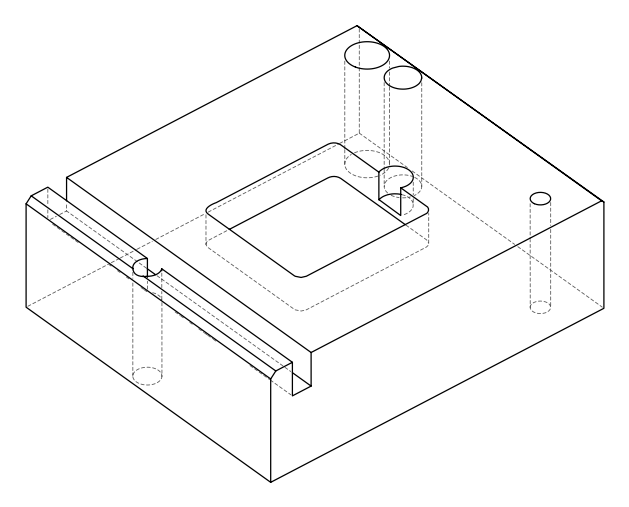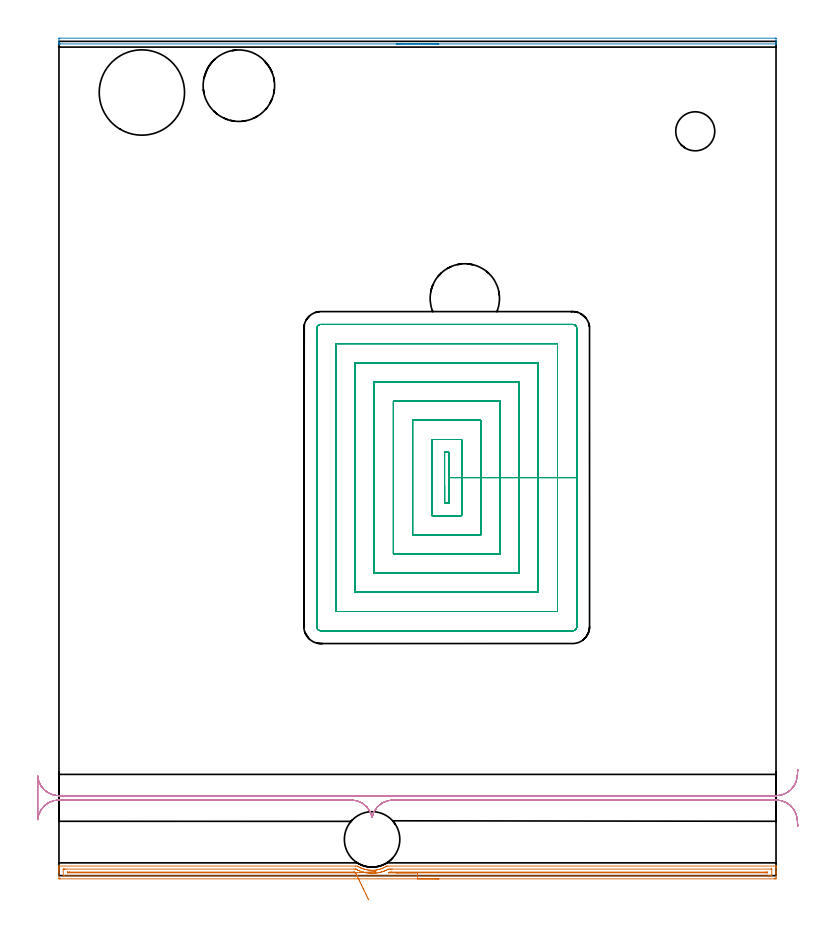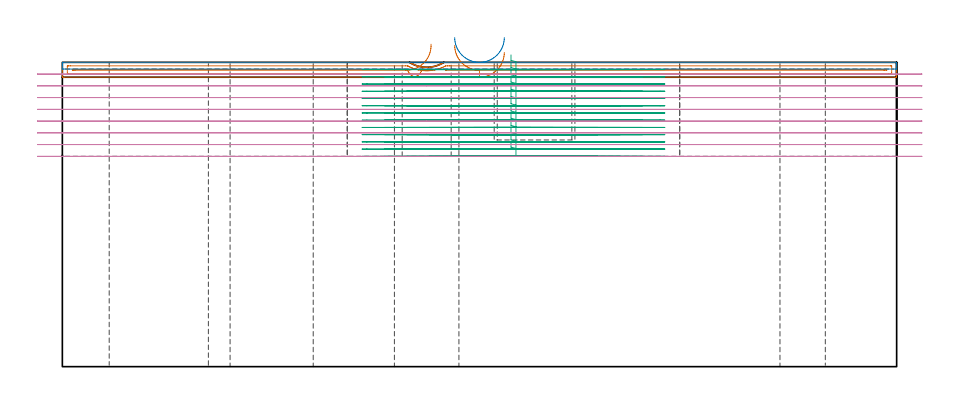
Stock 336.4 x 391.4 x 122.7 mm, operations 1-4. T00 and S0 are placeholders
(PLAN: 12 operations, 10 tool changes, 91 min)
(1 AREA_MILL | FG_CHAMFER_SURFACE | UGT0205_001 | 8.24 min | 6056 mm3)
(2 AREA_MILL_1 | FG_CHAMFER_SURFACE_1 | UGT0205_001 | 2.85 min | 1225 mm3)
(3 MILL_RECTANGULAR_POCKET | POCKET_RECTANGULAR_STRAIGHT | NXT0201_011 | Follow Part, ap 3, ae 75% | 61.51 min | 788857 mm3)
(4 MILL_RECTANGULAR_SLOT | SLOT_RECTANGULAR | UGT0201_094 | Follow Part, ap 5, ae 75% | 12.4 min | 285132 mm3)
(5 MILL_THROUGH_HOLE_FROM_SOLID_MATERIAL | STEP1HOLE_1 | UGT0201_018 | Circular | 3.38 min | 108140 mm3)
(6 MILL_BLIND_HOLE_FROM_SOLID_MATERIAL | STEP1POCKET | UGT0201_006 | Spiral | 0.35 min | 19173 mm3)
(7 INDEXABLE_INSERT_DRILL_THROUGH_HOLE_FROM_SOLID | STEP1HOLE | NXT0302_023 | 0.51 min | 58125 mm3)
(8 INDEXABLE_INSERT_DRILL_THROUGH_HOLE_FROM_SOLID_1 | STEP1HOLE_2 | NXT0302_035 | 0.51 min | 154120 mm3)
(9 SPOT_DRILL | STEP1HOLE_3 | NXT0321_9005460120000 | 0.05 min | 133 mm3)
(10 DRILL_BLIND_HOLE_INTO_CENTER | STEP1HOLE_3 | NXT0301_128 | 0.08 min | 1746 mm3)
(11 GUN_DRILL_THROUGH_HOLE | STEP1HOLE_3 | UGT0307_008 | 0.61 min | 10012 mm3)
(12 DRILL_TO_ENLARGE_THROUGH_HOLE | STEP1HOLE_3 | UGT0301_252 | 0.53 min | 20292 mm3)
(TOOL UGT0205_001 | Chamfer Mill 20 x 3 x 45 deg. | D20 FL50 Z2)
(TOOL NXT0201_011 | ENDMILL 12mm [2P460-1200-NA 1630] | D12 FL38 Z6)
(TOOL UGT0201_094 | End mill 20 mm | D20 FL38 Z4)
(TOOL UGT0201_018 | End mill 30 mm | D30 FL50 Z4)
(TOOL UGT0201_006 | End Mill 28 mm | D28 FL25 Z2)
(TOOL NXT0302_023 | Index. Insert Drill 26mm [880-D2600L32-05] | D26 PA176 FL130 Z2)
(TOOL NXT0302_035 | Index. Insert Drill 40mm [880-D4000L40-05] | D40 PA176 FL200 Z2)
(TOOL NXT0321_9005460120000 | NC Spot Drill, 142deg, 12mm, Carbide, Uncoated | D12 PA142 FL30 Z2)
(TOOL NXT0301_128 | Carbide Drill 12mm [861.1-1200-036A1-GP GC34] | D12 PA150 FL37.4 Z2)
(TOOL UGT0307_008 | Gun Drill 11 mm | D11 PA130 FL24 Z1)
(TOOL UGT0301_252 | Twist Drill 18.3 mm | D18.3 PA118 FL135 Z2)
(OP 1 AREA_MILL)
G17 G21 G94 G90
T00 M6
G54
G17 G0 G90 X178.2 Y-1.5 S1061 M3
G43 Z132.7 H0
Z126.7
G94 G1 X178.162 Z125.828 F250.
X178.048 Z124.964
X177.859 Z124.112
X177.597 Z123.28
X177.263 Z122.474
X176.86 Z121.7
X176.392 Z120.964
X175.86 Z120.272
X175.271 Z119.629
X174.628 Z119.04
X173.936 Z118.509
X173.2 Z118.04
X172.426 Z117.637
X171.62 Z117.303
X170.788 Z117.041
X169.936 Z116.852
X169.072 Z116.738
X168.2 Z116.7
X0.624
X0.246 Y-1.497 Z116.701
X0.01 Y-1.492 Z116.704
X0. Y-1.127 Z117.069
Y1.5 Z119.694
Y2.03 Z120.227
Y2.376 Z120.572
Y2.906 Z121.102
Y3.252 Z121.446
Y3.944 Z122.143
Y4.206 Z122.405
X0.002 Y4.354 Z122.547
X0.01 Y4.497 Z122.688
X0.177 Y4.5 Z122.7
X139.154
X139.978 Y4.494 Z122.692
X140.494 Y4.205 Z122.401
X140.816 Y4.022 Z122.221
X140.956 Y3.943 Z122.142
X141.097 Y3.87 Z122.07
X141.472 Y3.695 Z121.892
X141.742 Y3.574 Z121.774
X141.849 Y3.526 Z121.726
X142.294 Y3.35 Z121.547
X142.428 Y3.302 Z121.501
X142.57 Y3.252 Z121.449
X142.728 Y3.196 Z121.391
X142.742 Y3.191 Z121.386
X143.175 Y3.055 Z121.249
X143.339 Y3.001 Z121.199
X143.636 Y2.922 Z121.118
X144.082 Y2.816 Z121.013
X144.529 Y2.724 Z120.922
X144.975 Y2.649 Z120.849
X145.422 Y2.59 Z120.79
X145.531 Y2.58 Z120.779
X145.869 Y2.548 Z120.745
X146.303 Y2.522 Z120.713
X146.316 Y2.521 Z120.712
X146.65 Y2.506 Z120.704
X146.679
X146.786 Y2.508 Z120.7
X146.982 Y2.504 Z120.703
X147.153 Z120.702
X147.197 Y2.506 Z120.703
X147.209
X148.102 Y2.568 Z120.758
X148.549 Y2.611 Z120.809
X148.995 Y2.677 Z120.875
X149.087 Y2.693 Z120.892
X149.443 Y2.758 Z120.957
X149.878 Y2.855 Z121.051
X149.889 Y2.857 Z121.053
X150.461 Y3. Z121.2
X150.782 Y3.098 Z121.298
X151.23 Y3.249 Z121.448
X151.675 Y3.415 Z121.613
X152.123 Y3.604 Z121.799
X152.382 Y3.72 Z121.919
X152.568 Y3.804 Z122.003
X152.667 Y3.853 Z122.052
X152.702 Y3.871 Z122.069
X153.006 Y4.038 Z122.233
X153.461 Y4.284 Z122.483
X153.826 Y4.499 Z122.699
X153.828
X154.347 Y4.5 Z122.7
X336.223
X336.39 Y4.497 Z122.688
X336.398 Y4.354 Z122.547
X336.4 Y4.205 Z122.405
Y3.944 Z122.144
Y3.252 Z121.446
Y2.03 Z120.226
Y1.5 Z119.694
Y0.889 Z119.084
Y-0.863 Z117.334
X336.397 Y-1.127 Z117.069
X336.39 Y-1.492 Z116.704
X336.154 Y-1.497 Z116.701
X335.776 Y-1.5 Z116.7
X168.2
Y-0.086 Z118.114
X2.411 Y-0.085 Z118.115
X2.24 Y-0.084 Z118.116
X2.056 Y-0.08 Z118.12
X2.017 Y-0.079 Z118.121
X2.01 Y-0.056 Z118.144
X2.006 Y-0.024 Z118.176
X2.001 Y0.15 Z118.35
Y2.778 Z120.978
X2.003 Y2.913 Z121.113
X2.009 Y3.02 Z121.22
X2.013 Y3.079 Z121.279
X2.05 Y3.08 Z121.28
X2.411 Y3.084 Z121.284
X2.581 Y3.085 Z121.285
X3.305 Y3.086 Z121.286
X138.43 Y3.085 Z121.285
X139.153 Y3.08 Z121.28
X139.236 Y3.079 Z121.279
X139.286 Y3.067 Z121.267
X139.399 Y3.011 Z121.211
X140.047 Y2.673 Z120.873
X140.169 Y2.614 Z120.814
X140.688 Y2.376 Z120.576
X140.941 Y2.269 Z120.469
X141.127 Y2.193 Z120.393
X141.835 Y1.936 Z120.136
X142.025 Y1.873 Z120.073
X142.637 Y1.679 Z119.879
X142.728 Y1.653 Z119.853
X142.797 Y1.635 Z119.835
X143.339 Y1.5 Z119.7
X143.622 Y1.438 Z119.638
X143.702 Y1.422 Z119.622
X144.516 Y1.28 Z119.48
X144.778 Y1.244 Z119.444
X145.41 Y1.171 Z119.371
X145.778 Y1.139 Z119.339
X146.303 Y1.108 Z119.308
X146.714 Y1.097 Z119.297
X147.197 Y1.096 Z119.296
X147.588 Y1.117 Z119.317
X148.091 Y1.149 Z119.349
X148.423 Y1.174 Z119.374
X148.985 Y1.237 Z119.437
X149.218 Y1.271 Z119.471
X149.878 Y1.381 Z119.581
X149.98 Y1.4 Z119.6
X150.455 Y1.5 Z119.7
X150.737 Y1.569 Z119.769
X150.772 Y1.578 Z119.778
X151.407 Y1.753 Z119.953
X151.52 Y1.786 Z119.986
X151.666 Y1.834 Z120.034
X152.075 Y1.975 Z120.175
X152.56 Y2.152 Z120.352
X152.723 Y2.215 Z120.415
X153.114 Y2.376 Z120.576
X153.391 Y2.498 Z120.698
X153.453 Y2.528 Z120.728
X153.944 Y2.77 Z120.97
X154.347 Y2.978 Z121.178
X154.531 Y3.072 Z121.272
X155.241 Y3.083 Z121.283
X155.411 Y3.084 Z121.284
X156.134 Y3.086 Z121.286
X156.304
X333.989 Y3.085 Z121.285
X334.16 Y3.084 Z121.284
X334.344 Y3.08 Z121.28
X334.383 Y3.079 Z121.279
X334.39 Y3.056 Z121.256
X334.394 Y3.024 Z121.224
X334.399 Y2.85 Z121.05
Y0.222 Z118.422
X334.397 Y0.087 Z118.287
X334.392 Y-0.02 Z118.18
X334.387 Y-0.079 Z118.121
X334.35 Y-0.08 Z118.12
X333.989 Y-0.084 Z118.116
X333.819 Y-0.085 Z118.115
X333.095 Y-0.086 Z118.114
X168.2
Y1.328 Z119.528
X154.522 Y1.329 Z119.529
X154.88 Y1.5 Z119.7
X155.126 Y1.613 Z119.813
X155.241 Y1.664 Z119.864
X155.961 Y1.67 Z119.87
X156.134 Y1.671 Z119.871
X331.308
X332.028 Y1.67 Z119.87
X332.202 Y1.668 Z119.868
X332.367 Y1.665 Z119.865
X332.39 Y1.5 Z119.7
X332.394 Y1.403 Z119.603
X332.393 Y1.355 Z119.555
X332.39 Y1.336 Z119.536
X332.371 Y1.334 Z119.534
X332.202 Y1.331 Z119.531
X331.483 Y1.329 Z119.529
X331.308
X168.2 Y1.328 Z119.528
X167.328 Z119.567
X166.464 Z119.68
X165.612 Z119.869
X164.78 Z120.132
X163.974 Z120.465
X163.2 Z120.868
X162.464 Z121.337
X161.772 Z121.868
X161.129 Z122.457
X160.54 Z123.101
X160.008 Z123.793
X159.54 Z124.528
X159.137 Z125.302
X158.803 Z126.108
X158.541 Z126.94
X158.352 Z127.792
X158.238 Z128.657
X158.2 Z129.528
G0 X148.659 Y1.803 Z130.015
G1 X148.664 Z129.142
X148.593 Y1.799 Z128.273
X148.447 Y1.792 Z127.413
X148.226 Y1.781 Z126.569
X147.932 Y1.767 Z125.748
X147.569 Y1.749 Z124.955
X147.137 Y1.728 Z124.197
X146.641 Y1.703 Z123.48
X146.085 Y1.676 Z122.808
X145.472 Y1.646 Z122.188
X144.808 Y1.613 Z121.623
X144.097 Y1.578 Z121.119
X143.345 Y1.541 Z120.679
X142.557 Y1.502 Z120.306
X141.74 Y1.462 Z120.003
X140.9 Y1.42 Z119.772
X140.042 Y1.378 Z119.616
X139.175 Y1.335 Z119.535
X139.153 Y1.334 Z119.534
X138.434 Y1.329 Z119.529
X5.092
X4.372 Y1.33 Z119.53
X4.198 Y1.332 Z119.532
X4.033 Y1.335 Z119.535
X4.01 Y1.5 Z119.7
X4.006 Y1.597 Z119.797
X4.007 Y1.645 Z119.845
X4.01 Y1.664 Z119.864
X4.029 Y1.666 Z119.866
X4.198 Y1.669 Z119.869
X4.917 Y1.671 Z119.871
X5.092
X138.26
X138.435 Y1.67 Z119.87
X138.551 Y1.666 Z119.866
X138.588 Y1.663 Z119.863
X138.612 Y1.655 Z119.855
X138.662 Y1.631 Z119.831
X138.918 Y1.5 Z119.7
X139.153 Y1.38 Z119.58
X139.175 Y1.335 Z119.535
X139.466 Y0.729 Z118.98
X139.777 Y0.081 Z118.485
X140.106 Y-0.603 Z118.055
X140.449 Y-1.319 Z117.693
X140.805 Y-2.06 Z117.401
X141.171 Y-2.821 Z117.182
X141.543 Y-3.597 Z117.038
X141.92 Y-4.381 Z116.969
X142.297 Y-5.167 Z116.976
X142.673 Y-5.95 Z117.059
X143.045 Y-6.723 Z117.218
X143.409 Y-7.481 Z117.45
X143.763 Y-8.218 Z117.755
X144.104 Y-8.928 Z118.131
X144.429 Y-9.606 Z118.573
X144.737 Y-10.246 Z119.079
X145.024 Y-10.845 Z119.645
X145.289 Y-11.396 Z120.267
G0 Z132.7
M5
M2
(OP 2 AREA_MILL_1)
G17 G21 G94 G90
T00 M6
G54
G17 G0 G90 X178.2 Y390.2 S1061 M3
G43 Z132.7 H0
G94 G1 X178.162 Z131.828 F250.
X178.048 Z130.963
X177.859 Z130.111
X177.597 Z129.279
X177.263 Z128.473
X176.86 Z127.7
X176.391 Z126.964
X175.86 Z126.272
X175.271 Z125.628
X174.628 Z125.039
X173.936 Z124.508
X173.2 Z124.039
X172.426 Z123.636
X171.62 Z123.303
X170.788 Z123.04
X169.936 Z122.851
X169.071 Z122.738
X168.2 Z122.7
X0.622 Y390.201 Z122.699
X0.177 Y390.202 Z122.697
X0.084 Y390.2 Z122.695
X0.002 Y390.206 Z122.685
X0.001 Z122.684
X0. Y390.21 Z122.68
Y390.569 Z122.33
Y390.852 Z122.047
Y391.55 Z121.345
Y392.781 Z120.116
X0.003 Y392.891 Z120.005
X0.413 Y392.9 Z120.
X335.987 Y392.899 Z120.001
X336.397 Y392.891 Z120.005
X336.4 Y392.781 Z120.116
Y391.55 Z121.345
Y390.852 Z122.047
Y390.569 Z122.33
Y390.21 Z122.68
X336.391 Y390.203 Z122.688
X336.224 Y390.2 Z122.7
X168.2
X167.328 Z122.738
X166.463 Z122.851
X165.612 Z123.04
X164.78 Z123.303
X163.974 Z123.636
X163.2 Z124.039
X162.464 Z124.508
X161.772 Z125.039
X161.129 Z125.628
X160.539 Z126.272
X160.008 Z126.964
X159.54 Z127.699
X159.137 Z128.473
X158.803 Z129.279
X158.541 Z130.111
X158.352 Z130.963
X158.238 Z131.828
X158.2 Z132.699
M5
M2
(OP 3 MILL_RECTANGULAR_POCKET)
G17 G21 G94 G90
T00 M6
G54
G17 G0 G90 X180.9 Y183.126 S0 M3
G43 Z132.7 H1
Z125.7
G94 G1 Y174.9 Z123.496 F250.
X182.9 Z122.96
Y186.75 Z119.785
Y198.6 F500.
X180.9
Y174.9
X182.9
Y186.75
X188.9
Y204.6
X174.9
Y168.9
X188.9
Y186.75
X197.9
Y213.6
X165.9
Y159.9
X197.9
Y186.75
X206.9
Y222.6
X156.9
Y150.9
X206.9
Y186.75
X215.9
Y231.6
X147.9
Y141.9
X215.9
Y186.75
X224.9
Y240.6
X138.9
Y132.9
X224.9
Y186.75
X233.9
Y249.6
X129.9
Y123.9
X233.9
Y186.75
X242.9
Y256.7
G3 X241. Y258.6 R1.9
G1 X122.8
G3 X120.9 Y256.7 R1.9
G1 Y116.8
G3 X122.8 Y114.9 R1.9
G1 X241.
G3 X242.9 Y116.8 R1.9
G1 Y186.75
Y187.75
G0 X180.9 Y183.126 Z122.785
G1 Y174.9 Z120.58 F250.
X182.9 Z120.044
Y186.75 Z116.869
Y198.6 F500.
X180.9
Y174.9
X182.9
Y186.75
X188.9
Y204.6
X174.9
Y168.9
X188.9
Y186.75
X197.9
Y213.6
X165.9
Y159.9
X197.9
Y186.75
X206.9
Y222.6
X156.9
Y150.9
X206.9
Y186.75
X215.9
Y231.6
X147.9
Y141.9
X215.9
Y186.75
X224.9
Y240.6
X138.9
Y132.9
X224.9
Y186.75
X233.9
Y249.6
X129.9
Y123.9
X233.9
Y186.75
X242.9
Y256.7
G3 X241. Y258.6 R1.9
G1 X122.8
G3 X120.9 Y256.7 R1.9
G1 Y116.8
G3 X122.8 Y114.9 R1.9
G1 X241.
G3 X242.9 Y116.8 R1.9
G1 Y186.75
Y187.75
G0 X180.9 Y183.126 Z119.869
G1 Y174.9 Z117.665 F250.
X182.9 Z117.129
Y186.75 Z113.954
Y198.6 F500.
X180.9
Y174.9
X182.9
Y186.75
X188.9
Y204.6
X174.9
Y168.9
X188.9
Y186.75
X197.9
Y213.6
X165.9
Y159.9
X197.9
Y186.75
X206.9
Y222.6
X156.9
Y150.9
X206.9
Y186.75
X215.9
Y231.6
X147.9
Y141.9
X215.9
Y186.75
X224.9
Y240.6
X138.9
Y132.9
X224.9
Y186.75
X233.9
Y249.6
X129.9
Y123.9
X233.9
Y186.75
X242.9
Y256.7
G3 X241. Y258.6 R1.9
G1 X122.8
G3 X120.9 Y256.7 R1.9
G1 Y116.8
G3 X122.8 Y114.9 R1.9
G1 X241.
G3 X242.9 Y116.8 R1.9
G1 Y186.75
Y187.75
G0 X180.9 Y183.126 Z116.954
G1 Y174.9 Z114.749 F250.
X182.9 Z114.214
Y186.75 Z111.038
Y198.6 F500.
X180.9
Y174.9
X182.9
Y186.75
X188.9
Y204.6
X174.9
Y168.9
X188.9
Y186.75
X197.9
Y213.6
X165.9
Y159.9
X197.9
Y186.75
X206.9
Y222.6
X156.9
Y150.9
X206.9
Y186.75
X215.9
Y231.6
X147.9
Y141.9
X215.9
Y186.75
X224.9
Y240.6
X138.9
Y132.9
X224.9
Y186.75
X233.9
Y249.6
X129.9
Y123.9
X233.9
Y186.75
X242.9
Y256.7
G3 X241. Y258.6 R1.9
G1 X122.8
G3 X120.9 Y256.7 R1.9
G1 Y116.8
G3 X122.8 Y114.9 R1.9
G1 X241.
G3 X242.9 Y116.8 R1.9
G1 Y186.75
Y187.75
G0 X180.9 Y183.126 Z114.038
G1 Y174.9 Z111.834 F250.
X182.9 Z111.298
Y186.75 Z108.123
Y198.6 F500.
X180.9
Y174.9
X182.9
Y186.75
X188.9
Y204.6
X174.9
Y168.9
X188.9
Y186.75
X197.9
Y213.6
X165.9
Y159.9
X197.9
Y186.75
X206.9
Y222.6
X156.9
Y150.9
X206.9
Y186.75
X215.9
Y231.6
X147.9
Y141.9
X215.9
Y186.75
X224.9
Y240.6
X138.9
Y132.9
X224.9
Y186.75
X233.9
Y249.6
X129.9
Y123.9
X233.9
Y186.75
X242.9
Y256.7
G3 X241. Y258.6 R1.9
G1 X122.8
G3 X120.9 Y256.7 R1.9
G1 Y116.8
G3 X122.8 Y114.9 R1.9
G1 X241.
G3 X242.9 Y116.8 R1.9
G1 Y186.75
Y187.75
G0 X180.9 Y183.126 Z111.123
G1 Y174.9 Z108.919 F250.
X182.9 Z108.383
Y186.75 Z105.208
Y198.6 F500.
X180.9
Y174.9
X182.9
Y186.75
X188.9
Y204.6
X174.9
Y168.9
X188.9
Y186.75
X197.9
Y213.6
X165.9
Y159.9
X197.9
Y186.75
X206.9
Y222.6
X156.9
Y150.9
X206.9
Y186.75
X215.9
Y231.6
X147.9
Y141.9
X215.9
Y186.75
X224.9
Y240.6
X138.9
Y132.9
X224.9
Y186.75
X233.9
Y249.6
X129.9
Y123.9
X233.9
Y186.75
X242.9
Y256.7
G3 X241. Y258.6 R1.9
G1 X122.8
G3 X120.9 Y256.7 R1.9
G1 Y116.8
G3 X122.8 Y114.9 R1.9
G1 X241.
G3 X242.9 Y116.8 R1.9
G1 Y186.75
Y187.75
G0 X180.9 Y183.126 Z108.208
G1 Y174.9 Z106.003 F250.
X182.9 Z105.467
Y186.75 Z102.292
Y198.6 F500.
X180.9
Y174.9
X182.9
Y186.75
X188.9
Y204.6
X174.9
Y168.9
X188.9
Y186.75
X197.9
Y213.6
X165.9
Y159.9
X197.9
Y186.75
X206.9
Y222.6
X156.9
Y150.9
X206.9
Y186.75
X215.9
Y231.6
X147.9
Y141.9
X215.9
Y186.75
X224.9
Y240.6
X138.9
Y132.9
X224.9
Y186.75
X233.9
Y249.6
X129.9
Y123.9
X233.9
Y186.75
X242.9
Y256.7
G3 X241. Y258.6 R1.9
G1 X122.8
G3 X120.9 Y256.7 R1.9
G1 Y116.8
G3 X122.8 Y114.9 R1.9
G1 X241.
G3 X242.9 Y116.8 R1.9
G1 Y186.75
Y187.75
G0 X180.9 Y183.126 Z105.292
G1 Y174.9 Z103.088 F250.
X182.9 Z102.552
Y186.75 Z99.377
Y198.6 F500.
X180.9
Y174.9
X182.9
Y186.75
X188.9
Y204.6
X174.9
Y168.9
X188.9
Y186.75
X197.9
Y213.6
X165.9
Y159.9
X197.9
Y186.75
X206.9
Y222.6
X156.9
Y150.9
X206.9
Y186.75
X215.9
Y231.6
X147.9
Y141.9
X215.9
Y186.75
X224.9
Y240.6
X138.9
Y132.9
X224.9
Y186.75
X233.9
Y249.6
X129.9
Y123.9
X233.9
Y186.75
X242.9
Y256.7
G3 X241. Y258.6 R1.9
G1 X122.8
G3 X120.9 Y256.7 R1.9
G1 Y116.8
G3 X122.8 Y114.9 R1.9
G1 X241.
G3 X242.9 Y116.8 R1.9
G1 Y186.75
Y187.75
G0 X180.9 Y183.126 Z102.377
G1 Y174.9 Z100.173 F250.
X182.9 Z99.637
Y186.75 Z96.462
Y198.6 F500.
X180.9
Y174.9
X182.9
Y186.75
X188.9
Y204.6
X174.9
Y168.9
X188.9
Y186.75
X197.9
Y213.6
X165.9
Y159.9
X197.9
Y186.75
X206.9
Y222.6
X156.9
Y150.9
X206.9
Y186.75
X215.9
Y231.6
X147.9
Y141.9
X215.9
Y186.75
X224.9
Y240.6
X138.9
Y132.9
X224.9
Y186.75
X233.9
Y249.6
X129.9
Y123.9
X233.9
Y186.75
X242.9
Y256.7
G3 X241. Y258.6 R1.9
G1 X122.8
G3 X120.9 Y256.7 R1.9
G1 Y116.8
G3 X122.8 Y114.9 R1.9
G1 X241.
G3 X242.9 Y116.8 R1.9
G1 Y186.75
Y187.75
G0 X180.9 Y183.126 Z99.462
G1 Y174.9 Z97.257 F250.
X182.9 Z96.721
Y186.75 Z93.546
Y198.6 F500.
X180.9
Y174.9
X182.9
Y186.75
X188.9
Y204.6
X174.9
Y168.9
X188.9
Y186.75
X197.9
Y213.6
X165.9
Y159.9
X197.9
Y186.75
X206.9
Y222.6
X156.9
Y150.9
X206.9
Y186.75
X215.9
Y231.6
X147.9
Y141.9
X215.9
Y186.75
X224.9
Y240.6
X138.9
Y132.9
X224.9
Y186.75
X233.9
Y249.6
X129.9
Y123.9
X233.9
Y186.75
X242.9
Y256.7
G3 X241. Y258.6 R1.9
G1 X122.8
G3 X120.9 Y256.7 R1.9
G1 Y116.8
G3 X122.8 Y114.9 R1.9
G1 X241.
G3 X242.9 Y116.8 R1.9
G1 Y186.75
Y187.75
G0 X180.9 Y183.126 Z96.546
G1 Y174.9 Z94.342 F250.
X182.9 Z93.806
Y186.75 Z90.631
Y198.6 F500.
X180.9
Y174.9
X182.9
Y186.75
X188.9
Y204.6
X174.9
Y168.9
X188.9
Y186.75
X197.9
Y213.6
X165.9
Y159.9
X197.9
Y186.75
X206.9
Y222.6
X156.9
Y150.9
X206.9
Y186.75
X215.9
Y231.6
X147.9
Y141.9
X215.9
Y186.75
X224.9
Y240.6
X138.9
Y132.9
X224.9
Y186.75
X233.9
Y249.6
X129.9
Y123.9
X233.9
Y186.75
X242.9
Y256.7
G3 X241. Y258.6 R1.9
G1 X122.8
G3 X120.9 Y256.7 R1.9
G1 Y116.8
G3 X122.8 Y114.9 R1.9
G1 X241.
G3 X242.9 Y116.8 R1.9
G1 Y186.75
Y187.75
G0 X180.9 Y183.126 Z93.631
G1 Y174.9 Z91.426 F250.
X182.9 Z90.891
Y186.75 Z87.715
Y198.6 F500.
X180.9
Y174.9
X182.9
Y186.75
X188.9
Y204.6
X174.9
Y168.9
X188.9
Y186.75
X197.9
Y213.6
X165.9
Y159.9
X197.9
Y186.75
X206.9
Y222.6
X156.9
Y150.9
X206.9
Y186.75
X215.9
Y231.6
X147.9
Y141.9
X215.9
Y186.75
X224.9
Y240.6
X138.9
Y132.9
X224.9
Y186.75
X233.9
Y249.6
X129.9
Y123.9
X233.9
Y186.75
X242.9
Y256.7
G3 X241. Y258.6 R1.9
G1 X122.8
G3 X120.9 Y256.7 R1.9
G1 Y116.8
G3 X122.8 Y114.9 R1.9
G1 X241.
G3 X242.9 Y116.8 R1.9
G1 Y186.75
Y187.75
G0 X180.9 Y183.126 Z90.715
G1 Y174.9 Z88.511 F250.
X182.9 Z87.975
Y186.75 Z84.8
Y198.6 F500.
X180.9
Y174.9
X182.9
Y186.75
X188.9
Y204.6
X174.9
Y168.9
X188.9
Y186.75
X197.9
Y213.6
X165.9
Y159.9
X197.9
Y186.75
X206.9
Y222.6
X156.9
Y150.9
X206.9
Y186.75
X215.9
Y231.6
X147.9
Y141.9
X215.9
Y186.75
X224.9
Y240.6
X138.9
Y132.9
X224.9
Y186.75
X233.9
Y249.6
X129.9
Y123.9
X233.9
Y186.75
X242.9
Y256.7
G3 X241. Y258.6 R1.9
G1 X122.8
G3 X120.9 Y256.7 R1.9
G1 Y116.8
G3 X122.8 Y114.9 R1.9
G1 X241.
G3 X242.9 Y116.8 R1.9
G1 Y186.75
Y187.75
G0 Z132.7
M5
M2
(OP 4 MILL_RECTANGULAR_SLOT)
G17 G21 G94 G90
T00 M6
G54
G17 G0 G90 X346.602 Y49.717 S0 M3
G43 Z132.7 H0
Z117.962
G94 G1 X346.37 Y46.726 F250.
G2 X336.4 Y37.5 R10. F500.
G1 X0.
G2 X-9.97 Y46.726 R10.
G1 X-10.
Y26.274
X-9.97
G2 X0. Y35.5 R10.
G1 X137.064
G2 X146.9 Y27.303 R10.
X156.736 Y35.5 R10.
G1 X336.4
G2 X346.37 Y26.274 R10.
G1 X346.602 Y23.283 F250.
G0 Y49.717 Z113.225
G1 X346.37 Y46.726
G2 X336.4 Y37.5 R10. F500.
G1 X0.
G2 X-9.97 Y46.726 R10.
G1 X-10.
Y26.274
X-9.97
G2 X0. Y35.5 R10.
G1 X137.064
G2 X146.9 Y27.303 R10.
X156.736 Y35.5 R10.
G1 X336.4
G2 X346.37 Y26.274 R10.
G1 X346.602 Y23.283 F250.
G0 Y49.717 Z108.487
G1 X346.37 Y46.726
G2 X336.4 Y37.5 R10. F500.
G1 X0.
G2 X-9.97 Y46.726 R10.
G1 X-10.
Y26.274
X-9.97
G2 X0. Y35.5 R10.
G1 X137.064
G2 X146.9 Y27.303 R10.
X156.736 Y35.5 R10.
G1 X336.4
G2 X346.37 Y26.274 R10.
G1 X346.602 Y23.283 F250.
G0 Y49.717 Z103.75
G1 X346.37 Y46.726
G2 X336.4 Y37.5 R10. F500.
G1 X0.
G2 X-9.97 Y46.726 R10.
G1 X-10.
Y26.274
X-9.97
G2 X0. Y35.5 R10.
G1 X137.064
G2 X146.9 Y27.303 R10.
X156.736 Y35.5 R10.
G1 X336.4
G2 X346.37 Y26.274 R10.
G1 X346.602 Y23.283 F250.
G0 Y49.717 Z99.012
G1 X346.37 Y46.726
G2 X336.4 Y37.5 R10. F500.
G1 X0.
G2 X-9.97 Y46.726 R10.
G1 X-10.
Y26.274
X-9.97
G2 X0. Y35.5 R10.
G1 X137.064
G2 X146.9 Y27.303 R10.
X156.736 Y35.5 R10.
G1 X336.4
G2 X346.37 Y26.274 R10.
G1 X346.602 Y23.283 F250.
G0 Y49.717 Z94.275
G1 X346.37 Y46.726
G2 X336.4 Y37.5 R10. F500.
G1 X0.
G2 X-9.97 Y46.726 R10.
G1 X-10.
Y26.274
X-9.97
G2 X0. Y35.5 R10.
G1 X137.064
G2 X146.9 Y27.303 R10.
X156.736 Y35.5 R10.
G1 X336.4
G2 X346.37 Y26.274 R10.
G1 X346.602 Y23.283 F250.
G0 Y49.717 Z89.537
G1 X346.37 Y46.726
G2 X336.4 Y37.5 R10. F500.
G1 X0.
G2 X-9.97 Y46.726 R10.
G1 X-10.
Y26.274
X-9.97
G2 X0. Y35.5 R10.
G1 X137.064
G2 X146.9 Y27.303 R10.
X156.736 Y35.5 R10.
G1 X336.4
G2 X346.37 Y26.274 R10.
G1 X346.602 Y23.283 F250.
G0 Y49.717 Z84.8
G1 X346.37 Y46.726
G2 X336.4 Y37.5 R10. F500.
G1 X0.
G2 X-9.97 Y46.726 R10.
G1 X-10.
Y26.274
X-9.97
G2 X0. Y35.5 R10.
G1 X137.064
G2 X146.9 Y27.303 R10.
X156.736 Y35.5 R10.
G1 X336.4
G2 X346.37 Y26.274 R10.
G1 X346.602 Y23.283 F250.
G0 Z132.7
M5
M2
